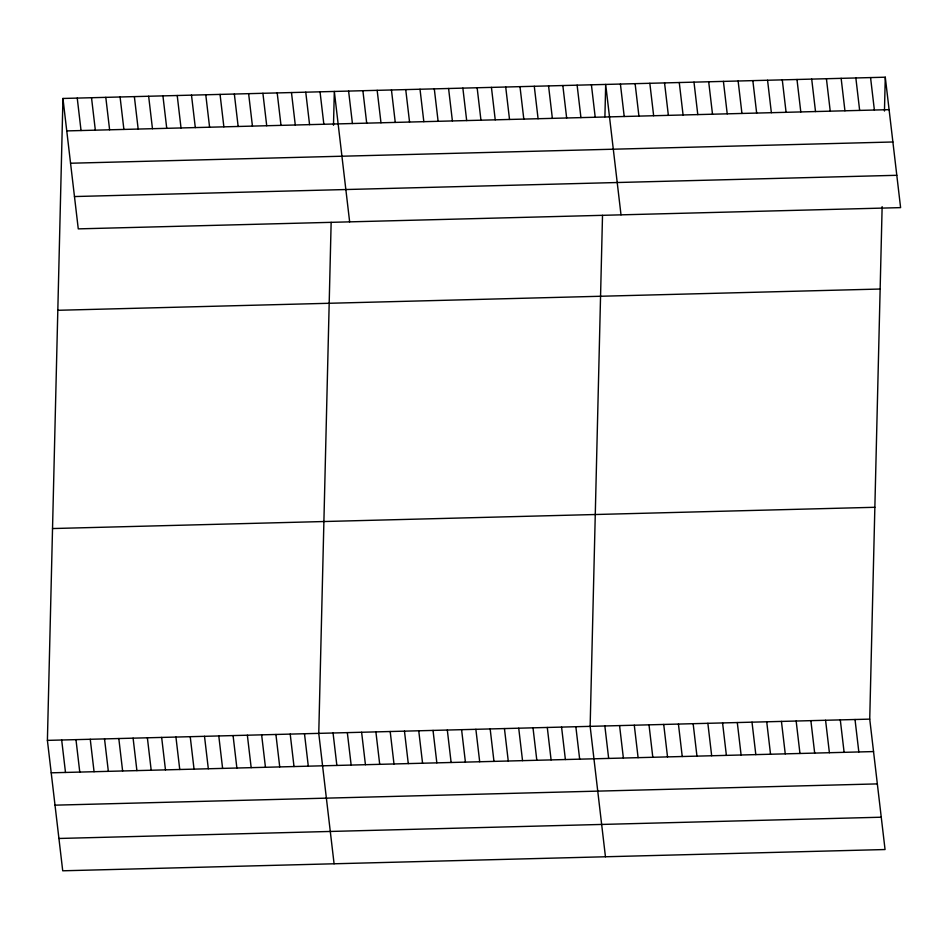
<?xml version="1.0" encoding="UTF-8"?>
<svg xmlns="http://www.w3.org/2000/svg" width="948" height="948" viewBox="0 0 948 948"><rect width="100%" height="100%" fill="white"/><g stroke="black" fill="none" stroke-linecap="round" stroke-linejoin="round"><path stroke-width="1.42" d="M882.138 206.652L869.731 719.129L885.053 849.538L62.722 870.797L47.4 740.376L62.947 98.462L885.278 77.203L900.6 207.624L78.269 228.871L62.947 98.462M331.148 222.365L318.765 733.361L334.087 863.782M333.495 125.278L334.324 91.446L349.646 221.868M602.513 215.35L590.142 726.346L605.452 856.767M604.907 116.794L605.689 84.431L621.011 214.852M884.46 111.035L885.278 77.203M66.763 130.907L889.094 109.648M70.567 163.234L892.886 141.987M74.477 196.544L896.808 175.297M57.816 310.292L880.147 289.033M52.531 528.546L874.862 507.287M47.4 740.376L869.731 719.129M51.216 772.821L873.535 751.574M55.008 805.16L877.338 783.901M58.918 838.47L881.249 817.212M870.56 77.582L874.376 110.039M855.854 77.961L859.658 110.418M841.137 78.34L844.941 110.797M826.419 78.72L830.235 111.177M811.701 79.111L815.517 111.556M796.984 79.49L800.799 111.935M782.278 79.869L786.082 112.314M855.013 719.508L858.829 751.954M767.56 80.248L771.364 112.694M840.295 719.888L844.111 752.333M752.842 80.627L756.658 113.073M825.578 720.267L829.393 752.712M738.125 81.007L741.94 113.452M810.872 720.646L814.676 753.091M723.407 81.386L727.223 113.843M796.154 721.025L799.958 753.47M708.689 81.765L712.505 114.222M781.436 721.404L785.252 753.861M693.983 82.144L697.787 114.601M766.719 721.784L770.534 754.241M679.266 82.523L683.081 114.981M752.001 722.163L755.817 754.62M664.548 82.903L668.364 115.36M737.295 722.542L741.099 754.999M649.83 83.294L653.646 115.739M722.577 722.933L726.381 755.378M635.113 83.673L638.928 116.118M707.86 723.312L711.675 755.757M620.407 84.052L624.211 116.497M693.142 723.691L696.958 756.137M678.424 724.071L682.24 756.516M591.41 84.799L595.214 117.244M663.719 724.45L667.522 756.895M577.119 85.166L580.934 117.623M649.001 724.829L652.805 757.274M562.839 85.533L566.655 117.99M634.283 725.208L638.099 757.653M548.56 85.901L552.364 118.358M619.565 725.587L623.381 758.045M534.281 86.28L538.085 118.725M604.848 725.967L608.663 758.424M519.99 86.647L523.806 119.093M505.711 87.015L509.526 119.46M575.851 726.725L579.666 759.17M491.431 87.382L495.235 119.827M561.572 727.092L565.387 759.538M477.14 87.749L480.956 120.206M547.292 727.46L551.096 759.905M462.861 88.117L466.677 120.574M533.001 727.827L536.817 760.272M448.582 88.484L452.397 120.941M518.722 728.194L522.538 760.652M434.303 88.863L438.106 121.308M504.443 728.562L508.258 761.019M420.011 89.231L423.827 121.676M490.163 728.929L493.967 761.386M405.732 89.598L409.548 122.043M475.872 729.308L479.688 761.754M391.453 89.965L395.257 122.422M461.593 729.676L465.409 762.121M377.162 90.333L380.978 122.79M447.314 730.043L451.118 762.488M362.883 90.7L366.698 123.157M433.023 730.41L436.838 762.856M348.603 91.079L352.419 123.524M418.743 730.778L422.559 763.235M404.464 731.145L408.28 763.602M320.033 91.814L323.849 124.259M390.185 731.512L393.989 763.97M305.754 92.181L309.569 124.626M375.894 731.892L379.71 764.337M291.474 92.549L295.278 125.006M361.615 732.259L365.43 764.704M277.195 92.916L280.999 125.373M347.335 732.626L351.151 765.072M262.904 93.283L266.72 125.74M333.056 732.994L336.86 765.439M248.625 93.662L252.441 126.108M234.346 94.03L238.149 126.475M304.486 733.728L308.301 766.185M220.054 94.397L223.87 126.842M290.207 734.108L294.01 766.553M205.775 94.764L209.591 127.21M275.915 734.475L279.731 766.92M191.496 95.132L195.312 127.589M261.636 734.842L265.452 767.288M177.217 95.499L181.021 127.956M247.357 735.21L251.173 767.655M162.926 95.867L166.741 128.324M233.078 735.577L236.882 768.034M148.646 96.246L152.462 128.691M218.787 735.944L222.602 768.401M134.367 96.613L138.171 129.058M204.507 736.312L208.323 768.769M120.076 96.98L123.892 129.426M190.228 736.691L194.032 769.136M105.797 97.348L109.613 129.805M175.937 737.058L179.753 769.503M91.518 97.715L95.333 130.172M161.658 737.425L165.473 769.871M77.238 98.082L81.042 130.54M147.378 737.793L151.194 770.238M133.099 738.16L136.903 770.617M118.808 738.528L122.624 770.985M104.529 738.895L108.345 771.352M90.25 739.274L94.065 771.719M75.97 739.641L79.774 772.087M61.679 740.009L65.495 772.454"/></g></svg>
